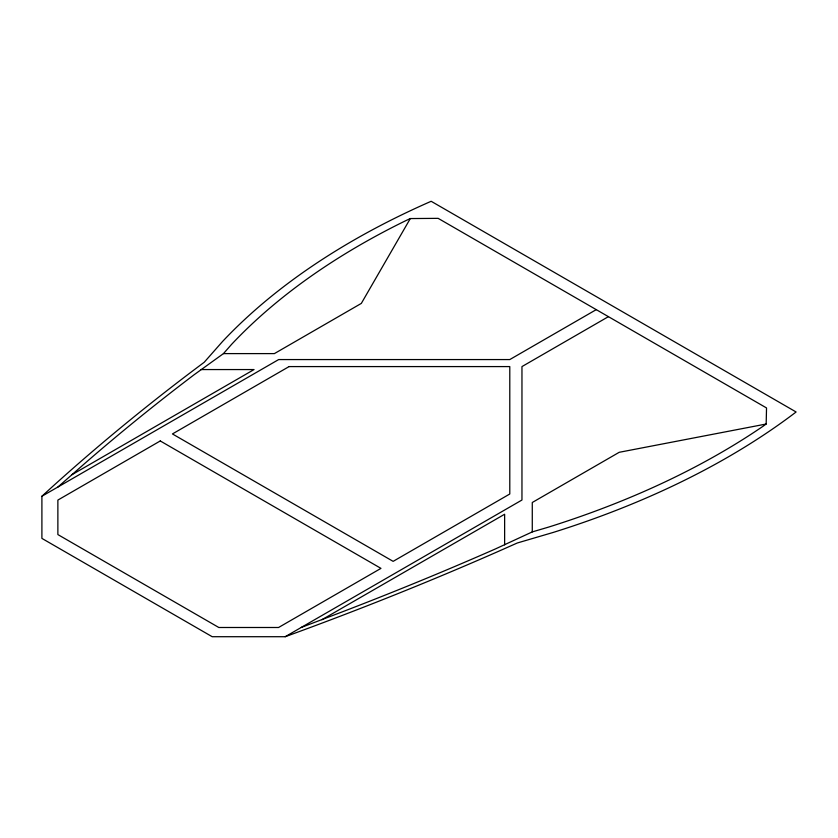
<?xml version="1.0" encoding="UTF-8"?>
<svg xmlns="http://www.w3.org/2000/svg" width="838" height="838" viewBox="0 0 838 838"><rect width="100%" height="100%" fill="white"/><g stroke="black" fill="none" stroke-linecap="round" stroke-linejoin="round"><path stroke-width="1.26" d="M301.251 627.442L341.831 612.033A2911.704 1681.059 0 0 0 495.457 548.921L532.277 531.9L548.314 527.186A749.518 432.733 0 0 0 763.009 426.291L766.173 424.018L766.529 407.949L438.148 218.351L410.306 218.561L406.367 220.384A749.518 432.733 0 0 0 231.613 344.334L223.453 353.605L193.976 374.858A2911.704 1681.059 0 0 0 84.659 463.55L57.958 486.983M410.306 218.561L361.325 303.408L274.393 353.605L223.453 353.605M72.005 474.664L254.04 369.558L201.015 369.558M41.9 496.253A2916.869 1684.034 0 0 1 189.87 373.046L204.252 362.236L222.541 341.495A759.836 438.693 0 0 1 431.161 201.288L796.1 411.982A759.836 438.693 0 0 1 553.248 532.423L517.318 542.982L498.589 551.289A2916.869 1684.034 0 0 1 285.192 636.712L212.203 636.712L41.9 538.394L41.9 496.253L278.666 359.565L509.787 359.565L596.258 309.641M608.419 316.659L521.959 366.583L521.959 500.024L285.192 636.712M321.939 619.711L504.633 514.239L504.633 544.857M766.173 424.018L619.209 452.3L532.277 502.496L532.277 531.9M160.268 440.956L57.874 500.077L57.874 534.571L218.823 627.494L278.572 627.494L380.965 568.374L160.268 440.956M289.089 366.583L172.439 433.937L393.137 561.355L509.787 494.001L509.787 366.583L289.089 366.583"/></g></svg>
